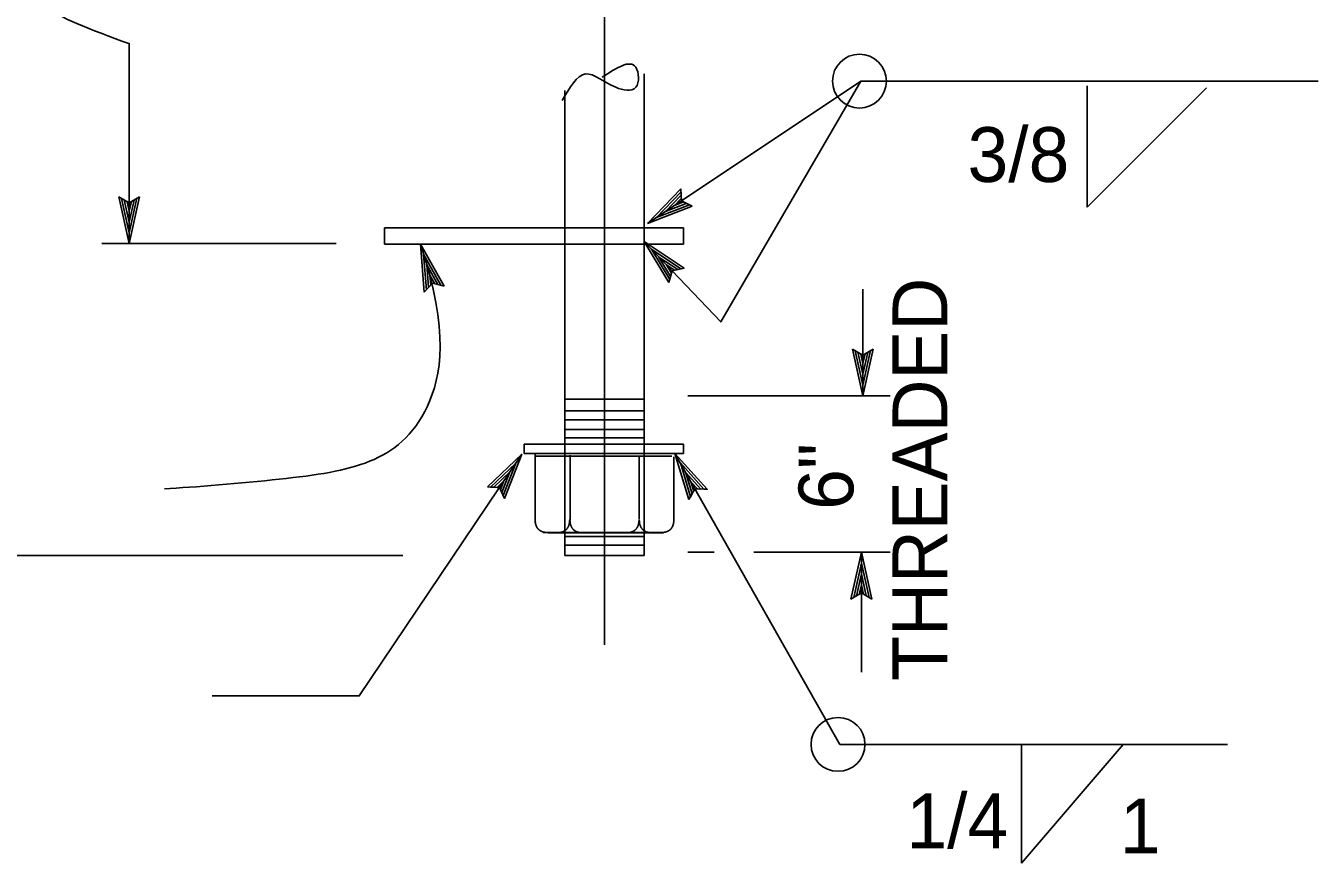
# Model space of a CAD drawing. Extents: x -1024 to 866, y -476 to 714.
# Drawn here: x -78.4 to 86.8, y -319.5 to -212.6 of the extents above; entities that cross this region are included whole.
import ezdxf

# ---------------------------------------------------------------- set-up
doc = ezdxf.new("R2010")
doc.units = 0
for name, color, linetype in [('56 Stage 3 Anno', 7, 'Continuous'), ('57 Undefined', 7, 'Continuous'), ('60 Nongeo Data', 7, 'Continuous')]:
    doc.layers.add(name, color=color, linetype=linetype)

msp = doc.modelspace()

# ---------------------------------------------------------------- linework, layer by layer
at = {"layer": '56 Stage 3 Anno'}
for p, q in [((-4.42, -291.66), (-4.42, -125.84)), ((-65.15, -214.79), (-65.15, -240.39)), ((1.09, -237.82), (28.35, -219.63)), ((28.35, -219.63), (86.8, -219.63)), ((57.28, -220.24), (57.28, -235.73)), ((72.52, -220.49), (57.28, -235.73)), ((-65.15, -240.39), (-66.48, -234.39)), ((-66.48, -234.39), (-66.48, -234.39)), ((-66.48, -234.39), (-65.15, -235.19)), ((-65.15, -235.19), (-63.81, -234.39)), ((-63.81, -234.39), (-65.15, -240.39)), ((-63.81, -234.39), (-63.81, -234.39)), ((1.09, -237.82), (5.34, -233.39)), ((2.25, -237.05), (5.35, -233.81)), ((3.39, -236.29), (5.39, -234.2)), ((5.34, -233.39), (5.34, -233.39)), ((5.34, -233.39), (5.42, -234.94)), ((-65.15, -239), (-66.12, -234.62)), ((-65.14, -237.63), (-65.77, -234.8)), ((-65.14, -236.24), (-65.41, -235.04)), ((-64.16, -234.6), (-65.15, -239.01)), ((-64.52, -234.84), (-65.14, -237.63)), ((-64.87, -235.01), (-65.14, -236.24)), ((6.82, -235.61), (1.09, -237.82)), ((6.45, -235.43), (2.24, -237.06)), ((6.05, -235.26), (3.39, -236.29)), ((4.54, -235.52), (5.4, -234.63)), ((5.71, -235.07), (4.54, -235.52)), ((5.42, -234.94), (6.82, -235.61)), ((6.82, -235.61), (6.82, -235.61)), ((1.09, -237.82), (1.09, -237.82)), ((-38.7, -240.39), (-68.65, -240.39)), ((-65.15, -240.39), (-65.15, -240.39)), ((-27.45, -246.6), (-27.92, -240.47)), ((-27.92, -240.47), (-27.92, -240.47)), ((-27.92, -240.47), (-24.89, -245.82)), ((0.66, -240.1), (0.66, -240.1)), ((-27.17, -246.29), (-27.52, -241.79)), ((-27.51, -241.8), (-25.31, -245.7)), ((-26.9, -245.96), (-27.11, -243.11)), ((-27.11, -243.11), (-25.69, -245.63)), ((5.76, -243.53), (5.76, -243.53)), ((-26.4, -245.44), (-27.45, -246.6)), ((-26.61, -245.69), (-26.71, -244.43)), ((-26.71, -244.43), (-26.1, -245.51)), ((-24.89, -245.82), (-26.4, -245.44)), ((-24.89, -245.82), (-24.89, -245.82)), ((3.82, -245.37), (3.82, -245.37)), ((-27.45, -246.6), (-27.45, -246.6)), ((28.61, -246.21), (28.61, -259.85)), ((28.61, -259.85), (27.28, -253.85)), ((27.28, -253.85), (27.28, -253.85)), ((27.28, -253.85), (28.61, -254.65)), ((28.61, -258.45), (27.64, -254.08)), ((28.62, -257.08), (27.99, -254.26)), ((28.61, -254.65), (29.95, -253.85)), ((29.95, -253.85), (28.61, -259.85)), ((29.6, -254.06), (28.61, -258.47)), ((29.24, -254.3), (28.62, -257.08)), ((29.95, -253.85), (29.95, -253.85)), ((28.62, -255.7), (28.35, -254.49)), ((28.89, -254.47), (28.62, -255.7)), ((6.24, -259.85), (32.11, -259.85)), ((28.61, -259.85), (28.61, -259.85)), ((-14.97, -267.3), (-14.97, -267.3)), ((4.6, -267.19), (25.66, -304.36)), ((4.6, -267.19), (4.6, -267.19)), ((-19.36, -271.47), (-19.36, -271.47)), ((8.72, -271.76), (8.72, -271.76)), ((-17.18, -272.93), (-17.18, -272.93)), ((6.39, -273.07), (6.39, -273.07)), ((-30.18, -280.23), (-233.73, -280.23)), ((6.24, -279.82), (9.62, -279.82)), ((14.69, -279.82), (32.11, -279.82)), ((27.09, -285.82), (28.43, -279.82)), ((28.43, -295.15), (28.43, -279.82)), ((28.43, -279.82), (28.43, -279.82)), ((28.43, -279.82), (29.76, -285.82)), ((27.44, -285.6), (28.42, -281.2)), ((28.43, -281.21), (29.4, -285.58)), ((27.8, -285.37), (28.42, -282.58)), ((28.15, -285.19), (28.42, -283.96)), ((28.42, -282.58), (29.05, -285.4)), ((28.42, -283.96), (28.69, -285.17)), ((28.43, -285.02), (27.09, -285.82)), ((29.76, -285.82), (28.43, -285.02)), ((27.09, -285.82), (27.09, -285.82)), ((29.76, -285.82), (29.76, -285.82)), ((25.66, -304.36), (75.22, -304.36)), ((48.9, -304.36), (48.9, -319.53)), ((61.86, -304.36), (48.9, -319.53))]:
    msp.add_line(p, q, dxfattribs=at)
for points in [[(28.35, -219.63), (10.45, -250.38), (0.66, -240.1)], [(-14.97, -267.3), (-35.75, -298.16), (-54.52, -298.16)]]:
    msp.add_lwpolyline(points, dxfattribs=at)
for points in [[(3.82, -245.37), (0.66, -240.1), (5.76, -243.53), (5.35, -243.62), (1.62, -241.1), (3.93, -244.97), (4.05, -244.57), (2.56, -242.1), (4.95, -243.71), (4.55, -243.8), (3.51, -243.1), (4.16, -244.17), (4.24, -243.86), (5.76, -243.53), (4.24, -243.86)], [(-19.36, -271.47), (-14.97, -267.3), (-17.18, -272.93), (-17.36, -272.56), (-15.73, -268.44), (-18.96, -271.49), (-18.55, -271.51), (-16.49, -269.56), (-17.53, -272.2), (-17.7, -271.83), (-17.25, -270.69), (-18.14, -271.53), (-17.83, -271.55), (-17.18, -272.93), (-17.83, -271.55)], [(6.39, -273.07), (4.6, -267.19), (8.72, -271.76), (8.3, -271.75), (5.29, -268.4), (6.6, -272.72), (6.8, -272.36), (5.96, -269.6), (7.89, -271.74), (7.47, -271.73), (6.64, -270.8), (7, -272), (7.16, -271.72), (8.72, -271.76), (7.16, -271.72)]]:
    msp.add_lwpolyline(points, close=True, dxfattribs=at)
for centre in [(28.18, -219.63), (25.44, -304.36)]:
    msp.add_circle(centre, 3.44, dxfattribs=at)
msp.add_spline([(-65.17, -214.84), (-74.5, -210.56), (-57.01, -209.71), (-65.11, -204.59)], degree=3, dxfattribs=at)
msp.add_open_spline([(-27.92, -240.47), (-24.19, -251.67), (-26.3, -263.01), (-33.87, -268.91), (-44.75, -270.49), (-56.84, -271.51), (-60.65, -271.7)], degree=3, dxfattribs=at)
at = {"layer": '60 Nongeo Data'}
for p, q in [((0.65, -280.23), (0.65, -218.71)), ((-9.49, -280.23), (-9.49, -220.84)), ((-32.53, -238.37), (5.68, -238.37)), ((-32.53, -238.37), (-32.53, -240.46)), ((5.68, -238.37), (5.68, -240.46)), ((-32.53, -240.46), (5.68, -240.46)), ((-9.49, -260.26), (0.65, -260.26)), ((-9.49, -261.74), (0.65, -261.74)), ((-9.49, -262.9), (0.65, -262.9)), ((-9.49, -264.12), (0.65, -264.12)), ((-9.49, -265.19), (0.65, -265.19)), ((-14.65, -265.99), (5.68, -265.99)), ((-14.65, -265.99), (-14.65, -267.19)), ((-14.65, -267.19), (5.68, -267.19)), ((-13.27, -267.21), (-13.27, -276.05)), ((-13.15, -267.52), (4.22, -267.52)), ((-8.81, -275.67), (-8.81, -267.42)), ((0.01, -275.56), (0.01, -267.52)), ((5.68, -265.99), (5.68, -267.19)), ((4.46, -267.63), (4.46, -275.87)), ((-12.23, -277.31), (3.15, -277.31)), ((-11.62, -277.33), (-9.46, -277.33)), ((-9.46, -277.33), (3.1, -277.33)), ((2.81, -277.33), (0.65, -277.33)), ((-9.39, -277.82), (0.65, -277.82)), ((-9.39, -278.93), (0.65, -278.93)), ((-9.49, -280.23), (0.65, -280.23))]:
    msp.add_line(p, q, dxfattribs=at)
for points in [[(-9.8, -222.12), (-6.81, -218.71), (-2.97, -220.42), (-0.41, -220.42), (-0.41, -217.86), (-4.68, -219.14)], [(-11.55, -277.31), (-11.62, -277.31), (-11.68, -277.31), (-11.74, -277.31), (-11.81, -277.3), (-11.87, -277.3), (-11.93, -277.29), (-11.98, -277.28), (-12.04, -277.27), (-12.1, -277.26), (-12.15, -277.25), (-12.2, -277.23), (-12.25, -277.22), (-12.3, -277.2), (-12.35, -277.19), (-12.4, -277.17), (-12.45, -277.15), (-12.49, -277.13), (-12.54, -277.11), (-12.58, -277.08), (-12.62, -277.06), (-12.66, -277.03), (-12.7, -277), (-12.74, -276.98), (-12.77, -276.95), (-12.81, -276.91), (-12.84, -276.88), (-12.87, -276.85), (-12.91, -276.81), (-12.94, -276.78), (-12.96, -276.74), (-12.99, -276.7), (-13.02, -276.66), (-13.04, -276.62), (-13.07, -276.58), (-13.09, -276.53), (-13.11, -276.49), (-13.13, -276.44), (-13.15, -276.39), (-13.16, -276.34), (-13.18, -276.3), (-13.19, -276.24), (-13.21, -276.19), (-13.22, -276.14), (-13.23, -276.08), (-13.24, -276.02), (-13.25, -275.97), (-13.26, -275.91), (-13.26, -275.85), (-13.27, -275.79), (-13.27, -275.72), (-13.27, -275.66), (-13.27, -275.59)], [(-10.57, -277.33), (-10.51, -277.33), (-10.44, -277.33), (-10.38, -277.33), (-10.32, -277.32), (-10.26, -277.32), (-10.2, -277.31), (-10.14, -277.3), (-10.08, -277.29), (-10.03, -277.28), (-9.97, -277.27), (-9.92, -277.26), (-9.87, -277.24), (-9.82, -277.23), (-9.77, -277.21), (-9.72, -277.19), (-9.68, -277.17), (-9.63, -277.15), (-9.59, -277.13), (-9.54, -277.1), (-9.5, -277.08), (-9.46, -277.05), (-9.42, -277.03), (-9.39, -277), (-9.35, -276.97), (-9.31, -276.94), (-9.28, -276.9), (-9.25, -276.87), (-9.22, -276.84), (-9.19, -276.8), (-9.16, -276.76), (-9.13, -276.72), (-9.11, -276.68), (-9.08, -276.64), (-9.06, -276.6), (-9.03, -276.55), (-9.01, -276.51), (-8.99, -276.46), (-8.98, -276.42), (-8.96, -276.37), (-8.94, -276.32), (-8.93, -276.26), (-8.91, -276.21), (-8.9, -276.16), (-8.89, -276.1), (-8.88, -276.05), (-8.87, -275.99), (-8.87, -275.93), (-8.86, -275.87), (-8.86, -275.81), (-8.85, -275.74), (-8.85, -275.68), (-8.85, -275.61)], [(-7.1, -277.33), (-7.17, -277.33), (-7.23, -277.33), (-7.29, -277.33), (-7.35, -277.32), (-7.41, -277.32), (-7.48, -277.31), (-7.53, -277.3), (-7.59, -277.29), (-7.64, -277.28), (-7.7, -277.27), (-7.75, -277.26), (-7.8, -277.24), (-7.85, -277.23), (-7.9, -277.21), (-7.95, -277.19), (-8, -277.17), (-8.04, -277.15), (-8.09, -277.13), (-8.13, -277.1), (-8.17, -277.08), (-8.21, -277.05), (-8.25, -277.03), (-8.29, -277), (-8.32, -276.97), (-8.36, -276.94), (-8.39, -276.9), (-8.42, -276.87), (-8.45, -276.84), (-8.48, -276.8), (-8.51, -276.76), (-8.54, -276.72), (-8.57, -276.68), (-8.59, -276.64), (-8.61, -276.6), (-8.64, -276.55), (-8.66, -276.51), (-8.68, -276.46), (-8.7, -276.42), (-8.71, -276.37), (-8.73, -276.32), (-8.74, -276.26), (-8.76, -276.21), (-8.77, -276.16), (-8.78, -276.1), (-8.79, -276.05), (-8.8, -275.99), (-8.8, -275.93), (-8.81, -275.87), (-8.81, -275.81), (-8.82, -275.74), (-8.82, -275.68), (-8.82, -275.61)], [(-1.71, -277.33), (-1.64, -277.33), (-1.58, -277.33), (-1.52, -277.33), (-1.46, -277.32), (-1.39, -277.32), (-1.33, -277.31), (-1.28, -277.3), (-1.22, -277.29), (-1.16, -277.28), (-1.11, -277.27), (-1.06, -277.26), (-1.01, -277.24), (-0.96, -277.23), (-0.91, -277.21), (-0.86, -277.19), (-0.81, -277.17), (-0.77, -277.15), (-0.72, -277.13), (-0.68, -277.1), (-0.64, -277.08), (-0.6, -277.05), (-0.56, -277.03), (-0.52, -277), (-0.49, -276.97), (-0.45, -276.94), (-0.42, -276.9), (-0.39, -276.87), (-0.36, -276.84), (-0.33, -276.8), (-0.3, -276.76), (-0.27, -276.72), (-0.24, -276.68), (-0.22, -276.64), (-0.2, -276.6), (-0.17, -276.55), (-0.15, -276.51), (-0.13, -276.46), (-0.11, -276.42), (-0.1, -276.37), (-0.08, -276.32), (-0.07, -276.26), (-0.05, -276.21), (-0.04, -276.16), (-0.03, -276.1), (-0.02, -276.05), (-0.01, -275.99), (-0.01, -275.93), (0, -275.87), (0.01, -275.81), (0.01, -275.74), (0.01, -275.68), (0.01, -275.61)], [(1.76, -277.33), (1.7, -277.33), (1.63, -277.33), (1.57, -277.33), (1.51, -277.32), (1.45, -277.32), (1.39, -277.31), (1.33, -277.3), (1.27, -277.29), (1.22, -277.28), (1.16, -277.27), (1.11, -277.26), (1.06, -277.24), (1.01, -277.23), (0.96, -277.21), (0.91, -277.19), (0.87, -277.17), (0.82, -277.15), (0.78, -277.13), (0.73, -277.1), (0.69, -277.08), (0.65, -277.05), (0.61, -277.03), (0.58, -277), (0.54, -276.97), (0.51, -276.94), (0.47, -276.9), (0.44, -276.87), (0.41, -276.84), (0.38, -276.8), (0.35, -276.76), (0.32, -276.72), (0.3, -276.68), (0.27, -276.64), (0.25, -276.6), (0.22, -276.55), (0.21, -276.51), (0.18, -276.46), (0.16, -276.42), (0.15, -276.37), (0.13, -276.32), (0.12, -276.26), (0.11, -276.21), (0.09, -276.16), (0.08, -276.1), (0.07, -276.05), (0.06, -275.99), (0.06, -275.93), (0.05, -275.87), (0.05, -275.81), (0.04, -275.74), (0.04, -275.68), (0.04, -275.61)], [(2.74, -277.31), (2.81, -277.31), (2.87, -277.31), (2.93, -277.31), (3, -277.3), (3.06, -277.3), (3.12, -277.29), (3.17, -277.28), (3.23, -277.27), (3.29, -277.26), (3.34, -277.25), (3.39, -277.23), (3.45, -277.22), (3.49, -277.2), (3.54, -277.19), (3.59, -277.17), (3.64, -277.15), (3.68, -277.13), (3.73, -277.11), (3.77, -277.08), (3.81, -277.06), (3.85, -277.03), (3.89, -277), (3.93, -276.98), (3.96, -276.95), (4, -276.91), (4.03, -276.88), (4.07, -276.85), (4.1, -276.81), (4.13, -276.78), (4.16, -276.74), (4.18, -276.7), (4.21, -276.66), (4.23, -276.62), (4.26, -276.58), (4.28, -276.53), (4.3, -276.49), (4.32, -276.44), (4.34, -276.39), (4.36, -276.34), (4.37, -276.3), (4.39, -276.24), (4.4, -276.19), (4.41, -276.14), (4.42, -276.08), (4.43, -276.02), (4.44, -275.97), (4.45, -275.91), (4.45, -275.85), (4.46, -275.79), (4.46, -275.72), (4.46, -275.66), (4.46, -275.59)]]:
    msp.add_spline(points, degree=3, dxfattribs=at)

# ---------------------------------------------------------------- texts
at = {"layer": '57 Undefined'}
for s, p in [('3/8', (41.99, -232.51)), ('1/4', (34.18, -317.63)), ('1', (61.46, -318.28))]:
    msp.add_text(s, height=7, dxfattribs=at).set_placement(p)
for s, p in [('THREADED', (39.4, -296.24)), ('6"', (27.4, -274.4))]:
    msp.add_text(s, height=7, rotation=90, dxfattribs=at).set_placement(p)

doc.saveas('drawing.dxf')
